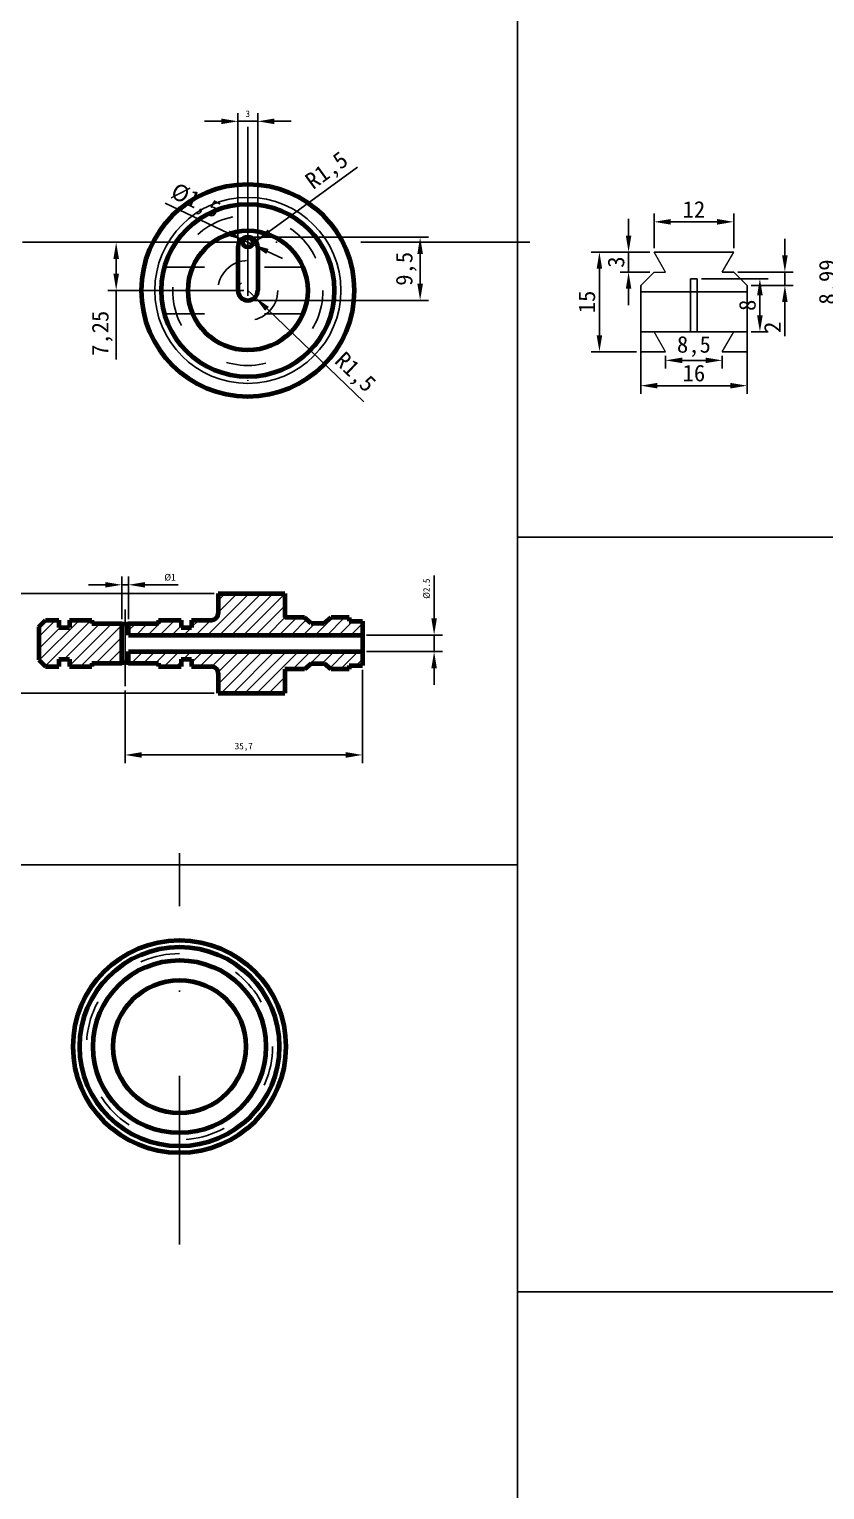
# Model space of a CAD drawing. Header units: millimetres. Extents: x 1443 to 3417, y 283 to 1662.
# Drawn here: x 2483.3 to 2603, y 1043.8 to 1263.7 of the extents above; entities that cross this region are included whole.
import ezdxf

# ---------------------------------------------------------------- set-up
doc = ezdxf.new("R2010")
doc.units = ezdxf.units.MM
doc.linetypes.add('ACAD_ISO03W100', pattern=[30, 12, -18])
doc.linetypes.add('DASHDOTX3', pattern=[508, 254, -127, 0, -127])
doc.layers.get('Defpoints').update_dxf_attribs({"color": 6})
for name, color, linetype in [('中线', 1, 'DASHDOTX3'), ('标注线', 3, 'Continuous'), ('虚线', 2, 'ACAD_ISO03W100'), ('螺纹', 7, 'Continuous')]:
    doc.layers.add(name, color=color, linetype=linetype)
for name, color, linetype, lineweight in [('填充线', 190, 'Continuous', 13), ('实线', 7, 'Continuous', 20), ('粗线', 7, 'Continuous', 80)]:
    doc.layers.add(name, color=color, linetype=linetype, lineweight=lineweight)
doc.styles.get("Standard").update_dxf_attribs({"font": 'SimSun.ttf'})
doc.dimstyles.new('Annotative', dxfattribs={"dimscale": 0, "dimtxt": 2.5, "dimasz": 2.5, "dimexe": 1.25, "dimexo": 0.625, "dimtad": 1, "dimtxsty": 'Standard', "dimcen": 2.5, "dimadec": 0, "dimazin": 0, "dimtfac": 1, "dimtmove": 0, "dimatfit": 3, "dimfxl": 1, "dimarcsym": 0})
doc.dimstyles.new('ISO-25', dxfattribs={"dimtxt": 2.5, "dimasz": 2.5, "dimexe": 1.25, "dimexo": 0.625, "dimtad": 1, "dimtxsty": 'Standard', "dimcen": 2.5, "dimadec": 0, "dimazin": 0, "dimtfac": 1, "dimtmove": 0, "dimatfit": 3, "dimfxl": 1, "dimarcsym": 0})

# ---------------------------------------------------------------- blocks, each defined once
blk = doc.blocks.new('*D45')
at = {"color": 0, "linetype": 'DASHDOTX3', "lineweight": -2}
for p, q in [((2576.68, 1230.11), (2567.84, 1230.11)), ((2569.09, 1227.61), (2569.09, 1217.61)), ((2574.68, 1215.11), (2567.84, 1215.11))]:
    blk.add_line(p, q, dxfattribs=at)
at = {"color": 0, "linetype": 'DASHDOTX3'}
for points in [[(2568.67, 1227.61), (2569.5, 1227.61), (2569.09, 1230.11)], [(2568.67, 1217.61), (2569.5, 1217.61), (2569.09, 1215.11)]]:
    blk.add_solid(points, dxfattribs=at)
at = {"layer": 'Defpoints', "color": 0, "linetype": 'DASHDOTX3'}
for p in [(2577.31, 1230.11), (2569.09, 1215.11), (2575.3, 1215.11)]:
    blk.add_point(p, dxfattribs=at)
at = {"color": 0, "linetype": 'DASHDOTX3', "insert": (2567.21, 1222.61), "char_height": 2.5, "attachment_point": 5, "rotation": 90}
blk.add_mtext('15', dxfattribs=at)
blk = doc.blocks.new('*D46')
at = {"color": 0, "linetype": 'DASHDOTX3', "lineweight": -2}
for p, q in [((2575.3, 1214.49), (2575.3, 1208.76)), ((2591.3, 1214.48), (2591.3, 1208.76)), ((2577.8, 1210.01), (2588.8, 1210.01))]:
    blk.add_line(p, q, dxfattribs=at)
at = {"color": 0, "linetype": 'DASHDOTX3'}
for points in [[(2577.8, 1210.43), (2577.8, 1209.59), (2575.3, 1210.01)], [(2588.8, 1210.43), (2588.8, 1209.59), (2591.3, 1210.01)]]:
    blk.add_solid(points, dxfattribs=at)
at = {"layer": 'Defpoints', "color": 0, "linetype": 'DASHDOTX3'}
for p in [(2575.3, 1215.11), (2591.3, 1215.11), (2591.3, 1210.01)]:
    blk.add_point(p, dxfattribs=at)
at = {"color": 0, "linetype": 'DASHDOTX3', "insert": (2583.3, 1211.89), "char_height": 2.5, "attachment_point": 5}
blk.add_mtext('16', dxfattribs=at)
blk = doc.blocks.new('*D47')
at = {"color": 0, "linetype": 'DASHDOTX3', "lineweight": -2}
for p, q in [((2596.99, 1229.61), (2596.99, 1232.11)), ((2589.93, 1227.11), (2598.24, 1227.11)), ((2596.99, 1227.11), (2596.99, 1225.11)), ((2591.93, 1225.11), (2598.24, 1225.11)), ((2596.99, 1222.61), (2596.99, 1217.48))]:
    blk.add_line(p, q, dxfattribs=at)
at = {"color": 0, "linetype": 'DASHDOTX3'}
for points in [[(2596.57, 1229.61), (2597.4, 1229.61), (2596.99, 1227.11)], [(2596.57, 1222.61), (2597.4, 1222.61), (2596.99, 1225.11)]]:
    blk.add_solid(points, dxfattribs=at)
at = {"layer": 'Defpoints', "color": 0, "linetype": 'DASHDOTX3'}
for p in [(2589.3, 1227.11), (2591.3, 1225.11), (2596.99, 1225.11)]:
    blk.add_point(p, dxfattribs=at)
at = {"color": 0, "linetype": 'DASHDOTX3', "insert": (2595.11, 1218.8), "char_height": 2.5, "attachment_point": 5, "rotation": 90}
blk.add_mtext('2', dxfattribs=at)
blk = doc.blocks.new('*D95')
at = {"color": 0, "linetype": 'ACAD_ISO03W100', "lineweight": -2}
for p, q in [((2577.3, 1230.73), (2577.3, 1235.92)), ((2589.3, 1230.73), (2589.3, 1235.92)), ((2579.8, 1234.67), (2586.8, 1234.67))]:
    blk.add_line(p, q, dxfattribs=at)
at = {"color": 0, "linetype": 'ACAD_ISO03W100'}
for points in [[(2579.8, 1235.09), (2579.8, 1234.25), (2577.3, 1234.67)], [(2586.8, 1235.09), (2586.8, 1234.25), (2589.3, 1234.67)]]:
    blk.add_solid(points, dxfattribs=at)
at = {"layer": 'Defpoints', "color": 0, "linetype": 'ACAD_ISO03W100'}
for p in [(2589.3, 1234.67), (2577.3, 1230.11), (2589.3, 1230.1)]:
    blk.add_point(p, dxfattribs=at)
at = {"color": 0, "linetype": 'ACAD_ISO03W100', "insert": (2583.3, 1236.54), "char_height": 2.5, "attachment_point": 5}
blk.add_mtext('12', dxfattribs=at)
blk = doc.blocks.new('*D96')
at = {"color": 0, "linetype": 'ACAD_ISO03W100', "lineweight": -2}
for p, q in [((2573.47, 1232.61), (2573.47, 1235.11)), ((2576.68, 1230.11), (2572.22, 1230.11)), ((2573.47, 1230.11), (2573.47, 1227.11)), ((2576.68, 1227.11), (2572.22, 1227.11)), ((2573.47, 1224.61), (2573.47, 1222.11))]:
    blk.add_line(p, q, dxfattribs=at)
at = {"color": 0, "linetype": 'ACAD_ISO03W100'}
for points in [[(2573.06, 1232.61), (2573.89, 1232.61), (2573.47, 1230.11)], [(2573.06, 1224.61), (2573.89, 1224.61), (2573.47, 1227.11)]]:
    blk.add_solid(points, dxfattribs=at)
at = {"layer": 'Defpoints', "color": 0, "linetype": 'ACAD_ISO03W100'}
for p in [(2577.3, 1230.11), (2573.47, 1227.11), (2577.3, 1227.11)]:
    blk.add_point(p, dxfattribs=at)
at = {"color": 0, "linetype": 'ACAD_ISO03W100', "insert": (2571.6, 1228.61), "char_height": 2.5, "attachment_point": 5, "rotation": 90}
blk.add_mtext('3', dxfattribs=at)
blk = doc.blocks.new('*D97')
at = {"color": 0, "linetype": 'ACAD_ISO03W100', "lineweight": -2}
for p, q in [((2579.05, 1214.49), (2579.05, 1212.57)), ((2581.55, 1213.82), (2585.05, 1213.82)), ((2587.55, 1214.48), (2587.55, 1212.57))]:
    blk.add_line(p, q, dxfattribs=at)
at = {"color": 0, "linetype": 'ACAD_ISO03W100'}
for points in [[(2581.55, 1214.24), (2581.55, 1213.4), (2579.05, 1213.82)], [(2585.05, 1214.24), (2585.05, 1213.4), (2587.55, 1213.82)]]:
    blk.add_solid(points, dxfattribs=at)
at = {"layer": 'Defpoints', "color": 0, "linetype": 'ACAD_ISO03W100'}
for p in [(2579.05, 1215.11), (2587.55, 1215.11), (2587.55, 1213.82)]:
    blk.add_point(p, dxfattribs=at)
at = {"color": 0, "linetype": 'ACAD_ISO03W100', "insert": (2583.3, 1215.9), "char_height": 2.5, "attachment_point": 5}
blk.add_mtext('8,5', dxfattribs=at)
blk = doc.blocks.new('*D307')
at = {"color": 0, "lineweight": -2}
for p, q in [((2584.43, 1226.11), (2594.48, 1226.11)), ((2593.23, 1223.61), (2593.23, 1220.61)), ((2591.93, 1218.11), (2594.48, 1218.11))]:
    blk.add_line(p, q, dxfattribs=at)
at = {"color": 0}
for points in [[(2592.81, 1223.61), (2593.65, 1223.61), (2593.23, 1226.11)], [(2592.81, 1220.61), (2593.65, 1220.61), (2593.23, 1218.11)]]:
    blk.add_solid(points, dxfattribs=at)
at = {"layer": 'Defpoints', "color": 0}
for p in [(2583.8, 1226.11), (2591.3, 1218.11), (2593.23, 1218.11)]:
    blk.add_point(p, dxfattribs=at)
at = {"color": 0, "insert": (2591.36, 1222.11), "char_height": 2.5, "attachment_point": 5, "rotation": 90}
blk.add_mtext('8', dxfattribs=at)
blk = doc.blocks.new('*D345')
at = {"color": 0, "lineweight": -2}
for p, q in [((2626.42, 1230.11), (2604.51, 1230.11)), ((2605.76, 1227.61), (2605.76, 1223.61)), ((2637.67, 1221.11), (2604.51, 1221.11))]:
    blk.add_line(p, q, dxfattribs=at)
at = {"color": 0}
for points in [[(2605.34, 1227.61), (2606.18, 1227.61), (2605.76, 1230.11)], [(2605.34, 1223.61), (2606.18, 1223.61), (2605.76, 1221.11)]]:
    blk.add_solid(points, dxfattribs=at)
at = {"layer": 'Defpoints', "color": 0}
for p in [(2627.05, 1230.11), (2605.76, 1221.11), (2638.29, 1221.11)]:
    blk.add_point(p, dxfattribs=at)
at = {"color": 0, "insert": (2603.68, 1225.61), "char_height": 2.5, "attachment_point": 5, "rotation": 90}
blk.add_mtext('8,99', dxfattribs=at)
blk = doc.blocks.new('*D459')
at = {"layer": 'Defpoints', "color": 0}
for p in [(165.95, 24.47), (167.03, 23.43)]:
    blk.add_point(p, dxfattribs=at)
at = {"layer": '标注线', "color": 0, "lineweight": -2}
for p, q in [((165.95, 24.47), (167.03, 23.43)), ((183.39, 7.71), (168.84, 21.69))]:
    blk.add_line(p, q, dxfattribs=at)
at = {"layer": '标注线', "color": 0}
blk.add_solid([(169.13, 21.99), (168.55, 21.39), (167.03, 23.43)], dxfattribs=at)
at = {"layer": '标注线', "color": 0, "insert": (181.94, 11.99), "char_height": 2.5, "attachment_point": 5, "rotation": 316.146}
blk.add_mtext('R1,5', dxfattribs=at)
blk = doc.blocks.new('*D460')
at = {"layer": 'Defpoints', "color": 0}
for p in [(165.95, 30.97), (167.16, 31.85)]:
    blk.add_point(p, dxfattribs=at)
at = {"layer": '标注线', "color": 0, "lineweight": -2}
for p, q in [((182.43, 43), (169.18, 33.32)), ((165.95, 30.97), (167.16, 31.85))]:
    blk.add_line(p, q, dxfattribs=at)
at = {"layer": '标注线', "color": 0}
blk.add_solid([(168.94, 33.66), (169.43, 32.99), (167.16, 31.85)], dxfattribs=at)
at = {"layer": '标注线', "color": 0, "insert": (177.97, 42.32), "char_height": 2.5, "attachment_point": 5, "rotation": 36.1362}
blk.add_mtext('R1,5', dxfattribs=at)
blk = doc.blocks.new('*D461')
at = {"layer": 'Defpoints', "color": 0}
for p in [(165.95, 32.47), (165.95, 22.97), (191.87, 22.97)]:
    blk.add_point(p, dxfattribs=at)
at = {"layer": '标注线', "color": 0, "lineweight": -2}
for p, q in [((166.58, 32.47), (193.12, 32.47)), ((191.87, 29.97), (191.87, 25.47)), ((166.58, 22.97), (193.12, 22.97))]:
    blk.add_line(p, q, dxfattribs=at)
at = {"layer": '标注线', "color": 0}
for points in [[(192.29, 29.97), (191.45, 29.97), (191.87, 32.47)], [(191.45, 25.47), (192.29, 25.47), (191.87, 22.97)]]:
    blk.add_solid(points, dxfattribs=at)
at = {"layer": '标注线', "color": 0, "insert": (189.79, 27.72), "char_height": 2.5, "attachment_point": 5, "rotation": 90}
blk.add_mtext('9,5', dxfattribs=at)
blk = doc.blocks.new('*D462')
at = {"layer": 'Defpoints', "color": 0}
for p in [(167.45, 49.92), (164.45, 30.97), (167.45, 30.97)]:
    blk.add_point(p, dxfattribs=at)
at = {"layer": '标注线', "color": 0, "lineweight": -2}
for p, q in [((164.45, 31.59), (164.45, 51.17)), ((167.45, 31.59), (167.45, 51.17)), ((161.95, 49.92), (159.45, 49.92)), ((164.45, 49.92), (167.45, 49.92)), ((169.95, 49.92), (172.45, 49.92))]:
    blk.add_line(p, q, dxfattribs=at)
at = {"layer": '标注线', "color": 0}
for points in [[(161.95, 49.5), (161.95, 50.34), (164.45, 49.92)], [(169.95, 50.34), (169.95, 49.5), (167.45, 49.92)]]:
    blk.add_solid(points, dxfattribs=at)
at = {"layer": '标注线', "color": 0, "insert": (165.95, 51.05), "char_height": 1, "attachment_point": 5}
blk.add_mtext('3', dxfattribs=at)
blk = doc.blocks.new('*D463')
at = {"layer": 'Defpoints', "color": 0}
for p in [(165.95, 31.72), (146.14, 24.47), (165.95, 24.47)]:
    blk.add_point(p, dxfattribs=at)
at = {"layer": '标注线', "color": 0, "lineweight": -2}
for p, q in [((165.33, 31.72), (144.89, 31.72)), ((146.14, 29.22), (146.14, 26.97)), ((165.33, 24.47), (144.89, 24.47)), ((146.14, 24.47), (146.14, 14.05))]:
    blk.add_line(p, q, dxfattribs=at)
at = {"layer": '标注线', "color": 0}
for points in [[(146.56, 29.22), (145.73, 29.22), (146.14, 31.72)], [(145.73, 26.97), (146.56, 26.97), (146.14, 24.47)]]:
    blk.add_solid(points, dxfattribs=at)
at = {"layer": '标注线', "color": 0, "insert": (144.06, 18.01), "char_height": 2.5, "attachment_point": 5, "rotation": 90}
blk.add_mtext('7,25', dxfattribs=at)
blk = doc.blocks.new('*D464')
at = {"layer": 'Defpoints', "color": 0}
for p in [(165.27, 32.03), (166.63, 31.4)]:
    blk.add_point(p, dxfattribs=at)
at = {"layer": '标注线', "color": 0, "lineweight": -2}
for p, q in [((153.49, 37.58), (163.01, 33.1)), ((166.63, 31.4), (165.27, 32.03)), ((168.89, 30.33), (171.16, 29.27))]:
    blk.add_line(p, q, dxfattribs=at)
at = {"layer": '标注线', "color": 0}
for points in [[(162.83, 32.72), (163.19, 33.48), (165.27, 32.03)], [(169.07, 30.71), (168.72, 29.95), (166.63, 31.4)]]:
    blk.add_solid(points, dxfattribs=at)
at = {"layer": '标注线', "color": 0, "insert": (158, 37.76), "char_height": 2.5, "attachment_point": 5, "rotation": 334.8057}
blk.add_mtext('%%c1,5', dxfattribs=at)
blk = doc.blocks.new('*D489')
at = {"layer": 'Defpoints', "color": 0}
for p in [(165.95, 24.47), (167.03, 23.43)]:
    blk.add_point(p, dxfattribs=at)
at = {"layer": '标注线', "color": 0, "lineweight": -2}
for p, q in [((165.95, 24.47), (167.03, 23.43)), ((183.39, 7.71), (168.84, 21.69))]:
    blk.add_line(p, q, dxfattribs=at)
at = {"layer": '标注线', "color": 0}
blk.add_solid([(169.13, 21.99), (168.55, 21.39), (167.03, 23.43)], dxfattribs=at)
at = {"layer": '标注线', "color": 0, "insert": (181.94, 11.99), "char_height": 2.5, "attachment_point": 5, "rotation": 316.146}
blk.add_mtext('R1,5', dxfattribs=at)
blk = doc.blocks.new('*D490')
at = {"layer": 'Defpoints', "color": 0}
for p in [(165.95, 30.97), (167.16, 31.85)]:
    blk.add_point(p, dxfattribs=at)
at = {"layer": '标注线', "color": 0, "lineweight": -2}
for p, q in [((182.43, 43), (169.18, 33.32)), ((165.95, 30.97), (167.16, 31.85))]:
    blk.add_line(p, q, dxfattribs=at)
at = {"layer": '标注线', "color": 0}
blk.add_solid([(168.94, 33.66), (169.43, 32.99), (167.16, 31.85)], dxfattribs=at)
at = {"layer": '标注线', "color": 0, "insert": (177.97, 42.32), "char_height": 2.5, "attachment_point": 5, "rotation": 36.1362}
blk.add_mtext('R1,5', dxfattribs=at)
blk = doc.blocks.new('*D491')
at = {"layer": 'Defpoints', "color": 0}
for p in [(165.95, 32.47), (165.95, 22.97), (191.87, 22.97)]:
    blk.add_point(p, dxfattribs=at)
at = {"layer": '标注线', "color": 0, "lineweight": -2}
for p, q in [((166.58, 32.47), (193.12, 32.47)), ((191.87, 29.97), (191.87, 25.47)), ((166.58, 22.97), (193.12, 22.97))]:
    blk.add_line(p, q, dxfattribs=at)
at = {"layer": '标注线', "color": 0}
for points in [[(192.29, 29.97), (191.45, 29.97), (191.87, 32.47)], [(191.45, 25.47), (192.29, 25.47), (191.87, 22.97)]]:
    blk.add_solid(points, dxfattribs=at)
at = {"layer": '标注线', "color": 0, "insert": (189.79, 27.72), "char_height": 2.5, "attachment_point": 5, "rotation": 90}
blk.add_mtext('9,5', dxfattribs=at)
blk = doc.blocks.new('*D492')
at = {"layer": 'Defpoints', "color": 0}
for p in [(167.45, 49.92), (164.45, 30.97), (167.45, 30.97)]:
    blk.add_point(p, dxfattribs=at)
at = {"layer": '标注线', "color": 0, "lineweight": -2}
for p, q in [((164.45, 31.59), (164.45, 51.17)), ((167.45, 31.59), (167.45, 51.17)), ((161.95, 49.92), (159.45, 49.92)), ((164.45, 49.92), (167.45, 49.92)), ((169.95, 49.92), (172.45, 49.92))]:
    blk.add_line(p, q, dxfattribs=at)
at = {"layer": '标注线', "color": 0}
for points in [[(161.95, 49.5), (161.95, 50.34), (164.45, 49.92)], [(169.95, 50.34), (169.95, 49.5), (167.45, 49.92)]]:
    blk.add_solid(points, dxfattribs=at)
at = {"layer": '标注线', "color": 0, "insert": (165.95, 51.05), "char_height": 1, "attachment_point": 5}
blk.add_mtext('3', dxfattribs=at)
blk = doc.blocks.new('*D493')
at = {"layer": 'Defpoints', "color": 0}
for p in [(165.95, 31.72), (146.14, 24.47), (165.95, 24.47)]:
    blk.add_point(p, dxfattribs=at)
at = {"layer": '标注线', "color": 0, "lineweight": -2}
for p, q in [((165.33, 31.72), (144.89, 31.72)), ((146.14, 29.22), (146.14, 26.97)), ((165.33, 24.47), (144.89, 24.47)), ((146.14, 24.47), (146.14, 14.05))]:
    blk.add_line(p, q, dxfattribs=at)
at = {"layer": '标注线', "color": 0}
for points in [[(146.56, 29.22), (145.73, 29.22), (146.14, 31.72)], [(145.73, 26.97), (146.56, 26.97), (146.14, 24.47)]]:
    blk.add_solid(points, dxfattribs=at)
at = {"layer": '标注线', "color": 0, "insert": (144.06, 18.01), "char_height": 2.5, "attachment_point": 5, "rotation": 90}
blk.add_mtext('7,25', dxfattribs=at)
blk = doc.blocks.new('*D494')
at = {"layer": 'Defpoints', "color": 0}
for p in [(165.27, 32.03), (166.63, 31.4)]:
    blk.add_point(p, dxfattribs=at)
at = {"layer": '标注线', "color": 0, "lineweight": -2}
for p, q in [((153.49, 37.58), (163.01, 33.1)), ((166.63, 31.4), (165.27, 32.03)), ((168.89, 30.33), (171.16, 29.27))]:
    blk.add_line(p, q, dxfattribs=at)
at = {"layer": '标注线', "color": 0}
for points in [[(162.83, 32.72), (163.19, 33.48), (165.27, 32.03)], [(169.07, 30.71), (168.72, 29.95), (166.63, 31.4)]]:
    blk.add_solid(points, dxfattribs=at)
at = {"layer": '标注线', "color": 0, "insert": (158, 37.76), "char_height": 2.5, "attachment_point": 5, "rotation": 334.8057}
blk.add_mtext('%%c1,5', dxfattribs=at)
blk = doc.blocks.new('*D532')
at = {"layer": 'Defpoints', "color": 0}
for p in [(156.07, 19.3), (166.85, 19.3), (156.07, 16.8)]:
    blk.add_point(p, dxfattribs=at)
at = {"layer": '标注线', "color": 0, "lineweight": -2}
for p, q in [((166.85, 21.8), (166.85, 28.26)), ((156.7, 19.3), (168.1, 19.3)), ((166.85, 16.8), (166.85, 19.3)), ((156.7, 16.8), (168.1, 16.8)), ((166.85, 14.3), (166.85, 11.8))]:
    blk.add_line(p, q, dxfattribs=at)
at = {"layer": '标注线', "color": 0}
for points in [[(166.44, 21.8), (167.27, 21.8), (166.85, 19.3)], [(167.27, 14.3), (166.44, 14.3), (166.85, 16.8)]]:
    blk.add_solid(points, dxfattribs=at)
at = {"layer": '标注线', "color": 0, "insert": (165.73, 26.28), "char_height": 1, "attachment_point": 5, "rotation": 90}
blk.add_mtext('%%c2.5', dxfattribs=at)
blk = doc.blocks.new('*D533')
at = {"layer": 'Defpoints', "color": 0}
for p in [(156.07, 14.7), (120.37, 11.58), (156.07, 1.25)]:
    blk.add_point(p, dxfattribs=at)
at = {"layer": '标注线', "color": 0, "lineweight": -2}
for p, q in [((156.07, 14.08), (156.07, 0)), ((120.37, 10.95), (120.37, 0)), ((122.87, 1.25), (153.57, 1.25))]:
    blk.add_line(p, q, dxfattribs=at)
at = {"layer": '标注线', "color": 0}
for points in [[(122.87, 1.67), (122.87, 0.83), (120.37, 1.25)], [(153.57, 0.83), (153.57, 1.67), (156.07, 1.25)]]:
    blk.add_solid(points, dxfattribs=at)
at = {"layer": '标注线', "color": 0, "insert": (138.22, 2.46), "char_height": 1, "attachment_point": 5}
blk.add_mtext('35,7', dxfattribs=at)
blk = doc.blocks.new('*D534')
at = {"layer": 'Defpoints', "color": 0}
for p in [(120.87, 26.86), (119.87, 21.05), (120.87, 21.05)]:
    blk.add_point(p, dxfattribs=at)
at = {"layer": '标注线', "color": 0, "lineweight": -2}
for p, q in [((117.37, 26.86), (114.87, 26.86)), ((119.87, 21.68), (119.87, 28.11)), ((119.87, 26.86), (120.87, 26.86)), ((120.87, 21.68), (120.87, 28.11)), ((123.37, 26.86), (128.36, 26.86))]:
    blk.add_line(p, q, dxfattribs=at)
at = {"layer": '标注线', "color": 0}
for points in [[(117.37, 26.44), (117.37, 27.27), (119.87, 26.86)], [(123.37, 27.27), (123.37, 26.44), (120.87, 26.86)]]:
    blk.add_solid(points, dxfattribs=at)
at = {"layer": '标注线', "color": 0, "insert": (127.12, 27.98), "char_height": 1, "attachment_point": 5}
blk.add_mtext('%%c1', dxfattribs=at)
blk = doc.blocks.new('*D535')
at = {"color": 0, "lineweight": -2}
for p, q in [((133.75, 25.55), (98.28, 25.55)), ((99.53, 23.05), (99.53, 13.05)), ((133.75, 10.55), (98.28, 10.55))]:
    blk.add_line(p, q, dxfattribs=at)
at = {"color": 0}
for points in [[(99.95, 23.05), (99.11, 23.05), (99.53, 25.55)], [(99.11, 13.05), (99.95, 13.05), (99.53, 10.55)]]:
    blk.add_solid(points, dxfattribs=at)
at = {"layer": 'Defpoints', "color": 0}
for p in [(134.37, 25.55), (99.53, 10.55), (134.37, 10.55)]:
    blk.add_point(p, dxfattribs=at)
at = {"color": 0, "insert": (97.65, 18.05), "char_height": 2.5, "attachment_point": 5, "rotation": 90}
blk.add_mtext('15', dxfattribs=at)

msp = doc.modelspace()

# ---------------------------------------------------------------- hatches: boundary and pattern name
at = {"layer": '填充线'}
h = msp.add_hatch(dxfattribs=at)
h.set_pattern_fill('ANSI31', color=256, scale=0.4, style=0)
h.set_pattern_definition([(45, (-14815.9716, 2846.7901), (-0.89802561, 0.89802561), [])])
h.paths.add_polyline_path([(2489.33841, 1173.63159), (2487.73841, 1173.63159), (2487.73841, 1174.73159), (2485.73841, 1174.73159), (2484.73841, 1173.73159), (2484.73841, 1168.73159), (2485.73841, 1167.73159), (2487.73841, 1167.73159), (2487.73841, 1168.83159), (2489.33841, 1168.83159), (2489.33841, 1167.73159), (2492.73841, 1167.73159), (2492.73841, 1168.23159), (2497.23841, 1168.23159), (2497.23841, 1174.23159), (2492.73841, 1174.23159), (2492.73841, 1174.73159), (2489.33841, 1174.73159)])
h.paths.add_polyline_path([(2533.43841, 1172.48159), (2533.43841, 1174.58159), (2531.43841, 1174.58159), (2531.43841, 1175.13159), (2528.73841, 1175.13159), (2527.73841, 1174.28159), (2525.73841, 1174.28159), (2524.73841, 1175.13159), (2521.73841, 1175.13159), (2521.73841, 1178.73159), (2511.73841, 1178.73159), (2511.73841, 1175.73159, -0.414213562), (2510.73841, 1174.73159), (2507.73841, 1174.73159), (2507.73841, 1173.63159), (2506.13841, 1173.63159), (2506.13841, 1174.73159), (2502.73841, 1174.73159), (2502.73841, 1174.23159), (2498.23841, 1174.23159), (2498.23841, 1172.48159)])
h.paths.add_polyline_path([(2498.23841, 1169.98159), (2498.23841, 1168.23159), (2502.73841, 1168.23159), (2502.73841, 1167.73159), (2506.13841, 1167.73159), (2506.13841, 1168.83159), (2507.73841, 1168.83159), (2507.73841, 1167.73159), (2510.73841, 1167.73159, -0.414213562), (2511.73841, 1166.73159), (2511.73841, 1163.73159), (2521.73841, 1163.73159), (2521.73841, 1167.33159), (2524.73841, 1167.33159), (2525.73841, 1168.18159), (2527.73841, 1168.18159), (2528.73841, 1167.33159), (2531.43841, 1167.33159), (2531.43841, 1167.88159), (2533.43841, 1167.88159), (2533.43841, 1169.98159)])

# ---------------------------------------------------------------- linework, layer by layer
at = {"linetype": 'DASHDOTX3'}
msp.add_line((2577.30137, 1230.10937), (2589.31208, 1230.10937), dxfattribs=at)
at = {"color": 0, "lineweight": -3, "ltscale": 0.5}
for p, q in [((2577.30136, 1227.11096), (2575.30136, 1225.11121)), ((2587.55136, 1227.11021), (2589.30136, 1227.10974)), ((2589.30136, 1227.10974), (2591.30136, 1225.1092)), ((2575.30136, 1225.11121), (2575.30136, 1213.11121)), ((2591.30136, 1225.1092), (2591.30136, 1213.1092)), ((2577.30137, 1218.12037), (2589.30136, 1218.10205)), ((2575.30136, 1215.11121), (2579.05136, 1215.11121)), ((2591.30136, 1215.1092), (2587.55136, 1215.1092))]:
    msp.add_line(p, q, dxfattribs=at)
for p, q in [((2582.80137, 1218.11301), (2582.80137, 1226.11263)), ((2582.80137, 1226.11263), (2583.80137, 1226.11263)), ((2583.80137, 1226.11263), (2583.80137, 1218.11148)), ((2575.30136, 1224.11346), (2591.30136, 1224.11346)), ((2575.30136, 1218.11346), (2591.30136, 1218.09899)), ((2577.30137, 1218.12037), (2581.50137, 1218.12037))]:
    msp.add_line(p, q)
at = {"color": 6, "linetype": 'DASHDOTX3'}
for points in [[(2556.78395, 1187.22894), (2863.74313, 1187.22894), (2863.74313, 1073.60377), (2556.78395, 1073.60377)], [(2556.78395, 1187.22894), (2556.78395, 1187.22894), (2556.78395, 1073.60377), (2556.78395, 1073.60377)], [(2556.78395, 1187.22894), (2556.78395, 1187.22894), (2556.78395, 1073.60377), (2556.78395, 1073.60377)], [(2556.78395, 1073.60377), (2863.74313, 1073.60377), (2865.24959, 955.9453), (2556.78395, 955.9453)]]:
    msp.add_lwpolyline(points, close=True, dxfattribs=at)
at = {"layer": 'Defpoints', "ltscale": 0.5}
for points in [[(2335.92657, 1265.19944), (2556.78395, 1265.19944), (2556.78395, 1137.91411), (2335.92657, 1137.91411)], [(2556.78395, 1265.13352), (2863.71752, 1265.13352), (2863.74313, 1187.22894), (2556.78395, 1187.22894)], [(2335.92657, 1137.91411), (2556.78395, 1137.91411), (2556.78395, 955.9453), (2335.92657, 955.9453)]]:
    msp.add_lwpolyline(points, close=True, dxfattribs=at)
at = {"layer": '中线', "ltscale": 0.1}
for p, q in [((2516.19429, 1248.95432), (2516.19429, 1200.72547)), ((2516.19429, 1248.95432), (2516.19429, 1200.72547)), ((2558.6024, 1231.59231), (2390.97669, 1231.59231)), ((2558.6024, 1231.59231), (2390.97669, 1231.59231)), ((2497.73841, 1164.75631), (2497.73841, 1176.3036)), ((2505.91116, 1080.75507), (2505.91116, 1139.65523))]:
    msp.add_line(p, q, dxfattribs=at)
at = {"layer": '实线', "ltscale": 0.5}
for p, q in [((2579.05136, 1227.11021), (2577.30137, 1230.11937)), ((2587.55136, 1227.11021), (2589.30136, 1230.10104)), ((2577.30136, 1227.11096), (2579.05105, 1227.11074)), ((2579.05136, 1215.11121), (2577.30137, 1218.12037)), ((2587.55136, 1215.11121), (2589.30136, 1218.10205))]:
    msp.add_line(p, q, dxfattribs=at)
at = {"layer": '粗线'}
for p, q in [((2514.69429, 1230.84231), (2514.69429, 1224.34231)), ((2514.69429, 1230.84231), (2514.69429, 1224.34231)), ((2517.69429, 1230.84231), (2517.69429, 1224.34231)), ((2517.69429, 1230.84231), (2517.69429, 1224.34231)), ((2511.73841, 1178.73159), (2521.73841, 1178.73159)), ((2511.73841, 1178.73159), (2511.73841, 1175.73159)), ((2521.73841, 1178.73159), (2521.73841, 1175.13159)), ((2484.73841, 1173.73159), (2485.73841, 1174.73159)), ((2485.73841, 1174.73159), (2487.73841, 1174.73159)), ((2487.73841, 1174.73159), (2487.73841, 1173.63159)), ((2489.33841, 1174.73159), (2489.33841, 1173.63159)), ((2489.33841, 1174.73159), (2492.73841, 1174.73159)), ((2492.73841, 1174.73159), (2492.73841, 1174.23159)), ((2492.73841, 1174.23159), (2497.23841, 1174.23159)), ((2497.23841, 1168.23159), (2497.23841, 1174.23159)), ((2498.23841, 1174.23159), (2502.73841, 1174.23159)), ((2498.23841, 1172.48159), (2498.23841, 1174.23159)), ((2502.73841, 1174.73159), (2502.73841, 1174.23159)), ((2502.73841, 1174.73159), (2506.13841, 1174.73159)), ((2506.13841, 1174.73159), (2506.13841, 1173.63159)), ((2507.73841, 1174.73159), (2507.73841, 1173.63159)), ((2507.73841, 1174.73159), (2510.73841, 1174.73159)), ((2524.73841, 1175.13159), (2521.73841, 1175.13159)), ((2525.73841, 1174.28159), (2524.73841, 1175.13159)), ((2525.73841, 1174.28159), (2527.73841, 1174.28159)), ((2527.73841, 1174.28159), (2528.73841, 1175.13159)), ((2531.43841, 1175.13159), (2528.73841, 1175.13159)), ((2531.43841, 1175.13159), (2531.43841, 1174.58159)), ((2531.43841, 1174.58159), (2533.43841, 1174.58159)), ((2533.43841, 1174.58159), (2533.43841, 1167.88159)), ((2484.73841, 1173.73159), (2484.73841, 1168.73159)), ((2487.73841, 1173.63159), (2489.33841, 1173.63159)), ((2498.23841, 1172.48159), (2533.43841, 1172.48159)), ((2506.13841, 1173.63159), (2507.73841, 1173.63159)), ((2498.23841, 1168.23159), (2498.23841, 1169.98159)), ((2498.23841, 1169.98159), (2533.43841, 1169.98159)), ((2484.73841, 1168.73159), (2485.73841, 1167.73159)), ((2485.73841, 1167.73159), (2487.73841, 1167.73159)), ((2487.73841, 1168.83159), (2489.33841, 1168.83159)), ((2487.73841, 1168.83159), (2487.73841, 1167.73159)), ((2489.33841, 1168.83159), (2489.33841, 1167.73159)), ((2489.33841, 1167.73159), (2492.73841, 1167.73159)), ((2492.73841, 1168.23159), (2497.23841, 1168.23159)), ((2492.73841, 1168.23159), (2492.73841, 1167.73159)), ((2498.23841, 1168.23159), (2502.73841, 1168.23159)), ((2502.73841, 1168.23159), (2502.73841, 1167.73159)), ((2502.73841, 1167.73159), (2506.13841, 1167.73159)), ((2506.13841, 1168.83159), (2507.73841, 1168.83159)), ((2506.13841, 1168.83159), (2506.13841, 1167.73159)), ((2507.73841, 1168.83159), (2507.73841, 1167.73159)), ((2507.73841, 1167.73159), (2510.73841, 1167.73159)), ((2525.73841, 1168.18159), (2524.73841, 1167.33159)), ((2525.73841, 1168.18159), (2527.73841, 1168.18159)), ((2528.73841, 1167.33159), (2527.73841, 1168.18159)), ((2531.43841, 1167.88159), (2533.43841, 1167.88159)), ((2531.43841, 1167.88159), (2531.43841, 1167.33159)), ((2511.73841, 1166.73159), (2511.73841, 1163.73159)), ((2524.73841, 1167.33159), (2521.73841, 1167.33159)), ((2521.73841, 1167.33159), (2521.73841, 1163.73159)), ((2531.43841, 1167.33159), (2528.73841, 1167.33159)), ((2511.73841, 1163.73159), (2521.73841, 1163.73159))]:
    msp.add_line(p, q, dxfattribs=at)
for centre, radius in [((2516.19429, 1224.34231), 16), ((2516.19429, 1224.34231), 16), ((2516.19429, 1224.34231), 13), ((2516.19429, 1224.34231), 13), ((2516.19429, 1224.34231), 9), ((2516.19429, 1224.34231), 9), ((2516.19429, 1231.59231), 0.75), ((2516.19429, 1231.59231), 0.75), ((2505.91116, 1110.52984), 16), ((2505.91116, 1110.52984), 15), ((2505.91116, 1110.52984), 13), ((2505.91116, 1110.52984), 10)]:
    msp.add_circle(centre, radius, dxfattribs=at)
for centre, radius, start, end in [((2516.19429, 1230.84231), 1.5, 0, 180), ((2516.19429, 1230.84231), 1.5, 0, 180), ((2516.19429, 1224.34231), 1.5, 180, 0), ((2516.19429, 1224.34231), 1.5, 180, 0), ((2497.73841, 1175.43803), 1.30595, 247.488825, 292.511175), ((2510.73841, 1175.73159), 1, 270, 0), ((2497.73841, 1167.02514), 1.30595, 67.488825, 112.511175), ((2510.73841, 1166.73159), 1, 0, 90)]:
    msp.add_arc(centre, radius, start, end, dxfattribs=at)
at = {"layer": '虚线', "color": 7, "ltscale": 0.5}
for p, q in [((2503.67431, 1227.84231), (2528.71428, 1227.84231)), ((2503.67431, 1227.84231), (2528.71428, 1227.84231)), ((2503.67431, 1220.84231), (2528.71428, 1220.84231)), ((2503.67431, 1220.84231), (2528.71428, 1220.84231))]:
    msp.add_line(p, q, dxfattribs=at)
for centre, radius in [((2516.19429, 1224.34231), 11.3), ((2516.19429, 1224.34231), 11.3), ((2516.19429, 1224.34231), 4.5), ((2516.19429, 1224.34231), 4.5), ((2516.19429, 1224.34231), 1.5), ((2516.19429, 1224.34231), 1.5), ((2505.91116, 1110.52984), 14)]:
    msp.add_circle(centre, radius, dxfattribs=at)
at = {"layer": '螺纹'}
msp.add_circle((2516.19429, 1224.34231), 14, dxfattribs=at)
msp.add_circle((2516.19429, 1224.34231), 14, dxfattribs=at)

# ---------------------------------------------------------------- dimensions: what is measured, and where the dimension line sits
at = {"color": 3, "linetype": 'ACAD_ISO03W100'}
for base, p1, p2, picture, middle in [((2589.30136, 1234.66893), (2577.30137, 1230.10937), (2589.30136, 1230.10104), '*D95', (2583.30136, 1236.54393)), ((2587.55136, 1213.82131), (2579.05136, 1215.11121), (2587.55136, 1215.1092), '*D97', (2583.30136, 1215.90464))]:
    dim = msp.add_linear_dim(base=base, p1=p1, p2=p2, dimstyle='ISO-25', dxfattribs=at)
    dim.commit()
    dim.dimension.update_dxf_attribs({"geometry": picture, "text_midpoint": middle})
dim = msp.add_linear_dim(base=(2573.47417, 1227.11096), p1=(2577.30137, 1230.10937), p2=(2577.30136, 1227.11096), angle=90, dimstyle='ISO-25', dxfattribs=at)
dim.commit()
dim.dimension.update_dxf_attribs({"geometry": '*D96', "text_midpoint": (2571.59917, 1228.61017)})
at = {"color": 3, "linetype": 'DASHDOTX3'}
for base, p1, p2, picture, middle in [((2596.9865, 1225.1092), (2589.30136, 1227.10974), (2591.30136, 1225.1092), '*D47', (2595.1115, 1218.7967)), ((2569.0858, 1215.11121), (2577.30718, 1230.10937), (2575.30136, 1215.11121), '*D45', (2567.2108, 1222.61029))]:
    dim = msp.add_linear_dim(base=base, p1=p1, p2=p2, angle=90, dimstyle='ISO-25', dxfattribs=at)
    dim.commit()
    dim.dimension.update_dxf_attribs({"geometry": picture, "text_midpoint": middle})
dim = msp.add_linear_dim(base=(2605.75981, 1221.11338), p1=(2627.04852, 1230.10784), p2=(2638.29235, 1221.11338), angle=90, dimstyle='ISO-25')
dim.commit()
dim.dimension.update_dxf_attribs({"geometry": '*D345', "text_midpoint": (2603.67647, 1225.61061)})
at = {"color": 3}
dim = msp.add_linear_dim(base=(2593.23125, 1218.11045), p1=(2583.80137, 1226.11263), p2=(2591.30136, 1218.11045), angle=90, dimstyle='ISO-25', dxfattribs=at)
dim.commit()
dim.dimension.update_dxf_attribs({"geometry": '*D307', "text_midpoint": (2591.35625, 1222.11154)})
at = {"color": 3, "linetype": 'DASHDOTX3'}
dim = msp.add_linear_dim(base=(2591.30136, 1210.01041), p1=(2575.30136, 1215.11121), p2=(2591.30136, 1215.1092), dimstyle='ISO-25', dxfattribs=at)
dim.commit()
dim.dimension.update_dxf_attribs({"geometry": '*D46', "text_midpoint": (2583.30136, 1211.88541)})
dim = msp.add_linear_dim(base=(2476.89367, 1163.73159), p1=(2511.73841, 1178.73159), p2=(2511.73841, 1163.73159), angle=90, dimstyle='ISO-25')
dim.commit()
dim.dimension.update_dxf_attribs({"geometry": '*D535', "text_midpoint": (2475.01867, 1171.23159), "insert": (2377.36395, 1153.17928)})
at = {"layer": '标注线'}
for base, p1, p2, picture, middle, set_off in [((2517.69429, 1249.79783), (2514.69429, 1230.84231), (2517.69429, 1230.84231), '*D462', (2516.19429, 1250.92283), (2350.2413, 1199.87727)), ((2517.69429, 1249.79783), (2514.69429, 1230.84231), (2517.69429, 1230.84231), '*D492', (2516.19429, 1250.92283), (2350.2413, 1199.87727)), ((2533.43841, 1154.42928), (2497.73841, 1164.75631), (2533.43841, 1167.88159), '*D533', (2515.58841, 1155.63762), (2377.36395, 1153.17928))]:
    dim = msp.add_linear_dim(base=base, p1=p1, p2=p2, dimstyle='ISO-25', override={"dimtxt": 1}, dxfattribs=at)
    dim.commit()
    dim.dimension.update_dxf_attribs({"geometry": picture, "text_midpoint": middle, "insert": set_off})
for center, mpoint, picture, middle in [((2516.19429, 1230.84231), (2517.40572, 1231.72687), '*D460', (2529.43762, 1240.51232)), ((2516.19429, 1230.84231), (2517.40572, 1231.72687), '*D490', (2529.43762, 1240.51232)), ((2516.19429, 1224.34231), (2517.27595, 1223.30308), '*D459', (2530.74279, 1210.36446)), ((2516.19429, 1224.34231), (2517.27595, 1223.30308), '*D489', (2530.74279, 1210.36446))]:
    dim = msp.add_radius_dim(center=center, mpoint=mpoint, dimstyle='Annotative', override={"dimscale": 1}, dxfattribs=at)
    dim.commit()
    dim.dimension.update_dxf_attribs({"geometry": picture, "text_midpoint": middle, "dimtype": 164, "insert": (2350.2413, 1199.87727)})
for picture in ['*D464', '*D494']:
    dim = msp.add_diameter_dim_2p(p1=(2516.87295, 1231.27305), p2=(2515.51564, 1231.91158), dimstyle='Annotative', override={"dimscale": 1}, dxfattribs=at)
    dim.commit()
    dim.dimension.update_dxf_attribs({"geometry": picture, "text_midpoint": (2508.2461, 1237.63383), "insert": (2350.2413, 1199.87727)})
for base, p1, p2, picture, middle in [((2496.3841, 1224.34231), (2516.19429, 1231.59231), (2516.19429, 1224.34231), '*D463', (2494.30076, 1217.88398)), ((2496.3841, 1224.34231), (2516.19429, 1231.59231), (2516.19429, 1224.34231), '*D493', (2494.30076, 1217.88398)), ((2542.11011, 1222.84231), (2516.19429, 1232.34231), (2516.19429, 1222.84231), '*D461', (2540.02678, 1227.59231)), ((2542.11011, 1222.84231), (2516.19429, 1232.34231), (2516.19429, 1222.84231), '*D491', (2540.02678, 1227.59231))]:
    dim = msp.add_linear_dim(base=base, p1=p1, p2=p2, angle=90, dimstyle='Annotative', override={"dimscale": 1}, dxfattribs=at)
    dim.commit()
    dim.dimension.update_dxf_attribs({"geometry": picture, "text_midpoint": middle, "insert": (2350.2413, 1199.87727)})
dim = msp.add_linear_dim(base=(2498.23841, 1180.03428), p1=(2497.23841, 1174.23159), p2=(2498.23841, 1174.23159), text='%%c1', dimstyle='ISO-25', override={"dimtxt": 1}, dxfattribs=at)
dim.commit()
dim.dimension.update_dxf_attribs({"geometry": '*D534', "text_midpoint": (2504.48008, 1181.15928), "insert": (2377.36395, 1153.17928)})
dim = msp.add_linear_dim(base=(2544.21788, 1172.48159), p1=(2533.43841, 1169.98159), p2=(2533.43841, 1172.48159), angle=90, text='%%c2.5', dimstyle='ISO-25', override={"dimtxt": 1}, dxfattribs=at)
dim.commit()
dim.dimension.update_dxf_attribs({"geometry": '*D532', "text_midpoint": (2543.09288, 1179.46214), "insert": (2377.36395, 1153.17928)})

doc.saveas('drawing.dxf')
